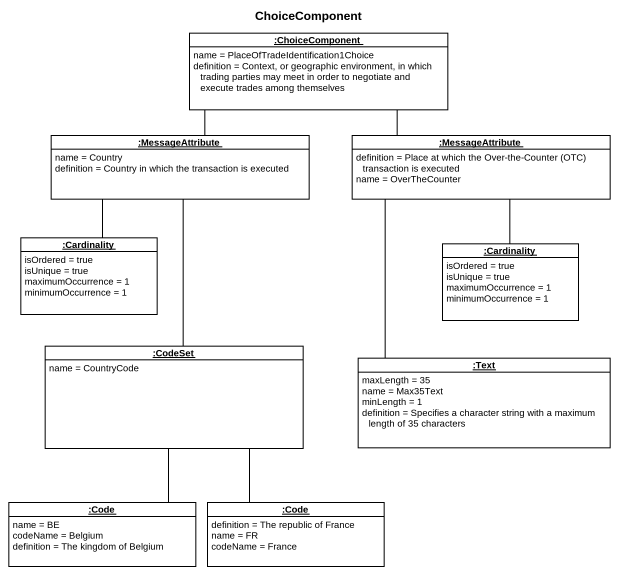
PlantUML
@startuml
title ChoiceComponent
hide circle
hide empty members
object ":ChoiceComponent" as ChoiceComponent {
  name = PlaceOfTradeIdentification1Choice
  definition = Context, or geographic environment, in which trading parties may meet in order to negotiate and execute trades among themselves
}
object ":MessageAttribute" as MessageAttribute {
  name = Country
  definition = Country in which the transaction is executed
}
object ":MessageAttribute" as MessageAttribute_2 {
  definition = Place at which the Over-the-Counter (OTC) transaction is executed
  name = OverTheCounter
}
object ":Cardinality" as Cardinality {
  isOrdered = true
  isUnique = true
  maximumOccurrence = 1
  minimumOccurrence = 1
}
object ":Cardinality" as Cardinality_2 {
  isOrdered = true
  isUnique = true
  maximumOccurrence = 1
  minimumOccurrence = 1
}
object ":CodeSet" as CodeSet {
  name = CountryCode
}
object ":Text" as Text {
  maxLength = 35
  name = Max35Text
  minLength = 1
  definition = Specifies a character string with a maximum length of 35 characters
}
object ":Code" as Code {
  name = BE
  codeName = Belgium
  definition = The kingdom of Belgium
}
object ":Code" as Code_2 {
  definition = The republic of France
  name = FR
  codeName = France
}
ChoiceComponent -- MessageAttribute
ChoiceComponent -right- MessageAttribute_2
MessageAttribute -- Cardinality
MessageAttribute -- CodeSet
MessageAttribute_2 -- Cardinality_2
MessageAttribute_2 -- Text
CodeSet -- Code
CodeSet -- Code_2
@enduml
